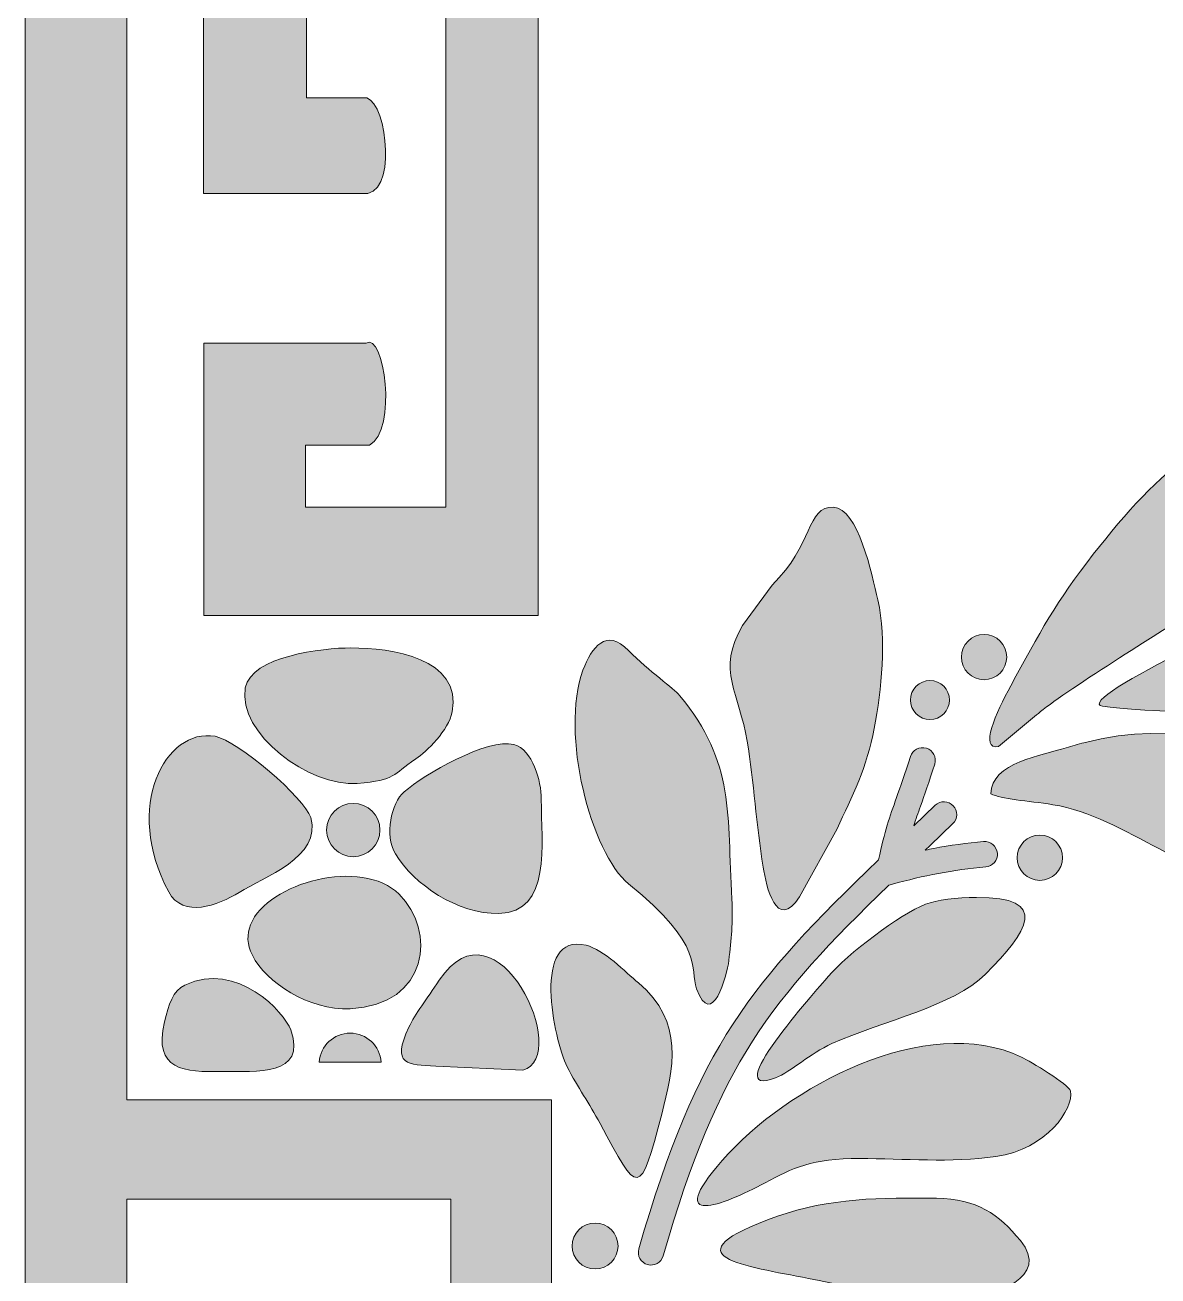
# Model space of a CAD drawing. Header units: inches. Extents: x -184 to 779, y -61 to 902.
# Drawn here: x -184 to 4.4, y 238.7 to 446.7 of the extents above; entities that cross this region are included whole.
import ezdxf

# ---------------------------------------------------------------- set-up
doc = ezdxf.new("R2010")
doc.units = ezdxf.units.IN
doc.header["$MEASUREMENT"] = 0
doc.layers.add('图层 1', color=7, linetype='Continuous')

# ---------------------------------------------------------------- blocks, each defined once
blk = doc.blocks.new('block 2')
at = {"layer": '图层 1', "true_color": 0xffffff}
h = blk.add_hatch(color=7, dxfattribs=at)
h.dxf.hatch_style = 2
edge = h.paths.add_edge_path()
edge.add_spline(control_points=[(145.19, 27.22), (145.19, 27.22), (75.01, 27.22), (75.01, 27.22), (80.39, 20.59), (79.81, 18.74), (81.5, 10.53), (81.5, 10.53), (128.64, 10.53), (128.64, 10.53), (128.64, 10.53), (128.64, -43.85), (128.64, -43.85), (128.64, -43.85), (-3.48, -43.85), (-3.48, -43.85), (-3.48, -43.85), (-3.48, -30.03), (-3.48, -30.03), (-3.48, -28.47), (-4.75, -27.2), (-6.31, -27.2), (-6.31, -27.2), (-15.21, -27.2), (-15.21, -27.2), (-16.77, -27.2), (-18.04, -28.47), (-18.04, -30.03), (-18.04, -30.03), (-18.04, -43.85), (-18.04, -43.85), (-18.04, -43.85), (-167.01, -43.85), (-167.01, -43.85), (-167.01, -43.85), (-167.01, 104.8), (-167.01, 104.8), (-167.01, 104.8), (-153.7, 104.8), (-153.7, 104.8), (-152.15, 104.8), (-150.88, 106.07), (-150.88, 107.62), (-150.88, 107.62), (-150.88, 116.54), (-150.88, 116.54), (-150.88, 118.08), (-152.15, 119.36), (-153.7, 119.36), (-153.7, 119.36), (-167.01, 119.36), (-167.01, 119.36), (-167.01, 119.36), (-167.01, 251.48), (-167.01, 251.48), (-167.01, 251.48), (-113.15, 251.48), (-113.15, 251.48), (-113.15, 251.48), (-113.15, 204.33), (-113.15, 204.33), (-104.94, 202.65), (-103.08, 203.23), (-96.46, 197.85), (-96.46, 197.85), (-96.46, 268.03), (-96.46, 268.03), (-96.46, 268.03), (-167.01, 268.03), (-167.01, 268.03), (-167.01, 268.03), (-167.01, 901.77), (-167.01, 901.77), (-167.01, 901.77), (-183.96, 901.77), (-183.96, 901.77), (-183.96, 901.77), (-183.96, -52.32), (-183.96, -52.32), (-183.96, -52.32), (-183.96, -60.8), (-183.96, -60.8), (-183.96, -60.8), (-175.49, -60.8), (-175.49, -60.8), (-175.49, -60.8), (778.94, -60.8), (778.94, -60.8), (778.94, -60.8), (778.94, -43.85), (778.94, -43.85), (778.94, -43.85), (145.19, -43.85), (145.19, -43.85), (145.19, -43.85), (145.19, 27.22), (145.19, 27.22)], knot_values=[0, 0, 0, 0, 1, 1, 1, 2, 2, 2, 3, 3, 3, 4, 4, 4, 5, 5, 5, 6, 6, 6, 7, 7, 7, 8, 8, 8, 9, 9, 9, 10, 10, 10, 11, 11, 11, 12, 12, 12, 13, 13, 13, 14, 14, 14, 15, 15, 15, 16, 16, 16, 17, 17, 17, 18, 18, 18, 19, 19, 19, 20, 20, 20, 21, 21, 21, 22, 22, 22, 23, 23, 23, 24, 24, 24, 25, 25, 25, 26, 26, 26, 27, 27, 27, 28, 28, 28, 29, 29, 29, 30, 30, 30, 31, 31, 31, 32, 32, 32, 32], degree=3, periodic=1)
h = blk.add_hatch(color=7, dxfattribs=at)
h.dxf.hatch_style = 2
edge = h.paths.add_edge_path()
edge.add_spline(control_points=[(-126.72, 376.87), (-121.96, 379.31), (-124.26, 395.88), (-127.25, 393.81), (-127.25, 393.81), (-154.26, 393.81), (-154.26, 393.81), (-154.26, 393.81), (-154.26, 348.53), (-154.26, 348.53), (-154.26, 348.53), (-98.65, 348.53), (-98.65, 348.53), (-98.65, 348.53), (-98.65, 469.29), (-98.65, 469.29), (-98.65, 469.29), (-154.27, 469.29), (-154.27, 469.29), (-154.27, 469.29), (-154.27, 418.71), (-154.27, 418.71), (-154.27, 418.71), (-126.98, 418.71), (-126.98, 418.71), (-121.82, 419.85), (-124.24, 435.64), (-127.78, 434.6), (-127.78, 434.6), (-137.18, 434.6), (-137.18, 434.6), (-137.18, 434.6), (-137.18, 454.73), (-137.18, 454.73), (-137.18, 454.73), (-114.01, 454.73), (-114.01, 454.73), (-114.01, 454.73), (-114.01, 366.54), (-114.01, 366.54), (-114.01, 366.54), (-137.32, 366.54), (-137.32, 366.54), (-137.32, 366.54), (-137.32, 376.87), (-137.32, 376.87), (-137.32, 376.87), (-126.72, 376.87), (-126.72, 376.87)], knot_values=[0, 0, 0, 0, 1, 1, 1, 2, 2, 2, 3, 3, 3, 4, 4, 4, 5, 5, 5, 6, 6, 6, 7, 7, 7, 8, 8, 8, 9, 9, 9, 10, 10, 10, 11, 11, 11, 12, 12, 12, 13, 13, 13, 14, 14, 14, 15, 15, 15, 16, 16, 16, 16], degree=3, periodic=1)
h = blk.add_hatch(color=7, dxfattribs=at)
h.dxf.hatch_style = 2
edge = h.paths.add_edge_path()
edge.add_spline(control_points=[(32.2, 362.72), (36.73, 366.26), (39.44, 369.26), (42.38, 374.87), (46.29, 382.37), (38.13, 381.82), (32.97, 381.82), (13.98, 381.82), (4.73, 372.86), (-6.36, 358.73), (-12.44, 351), (-15.36, 345.54), (-20.08, 336.86), (-22.52, 332.37), (-25.39, 326.16), (-22.12, 326.74), (-22.12, 326.74), (-15.78, 332.01), (-15.78, 332.01), (-13.24, 334.52), (4.94, 345.99), (8.51, 348.1), (17.1, 353.17), (27.43, 358.98), (32.2, 362.72)], knot_values=[0, 0, 0, 0, 1, 1, 1, 2, 2, 2, 3, 3, 3, 4, 4, 4, 5, 5, 5, 6, 6, 6, 7, 7, 7, 8, 8, 8, 8], degree=3, periodic=1)
h = blk.add_hatch(color=7, dxfattribs=at)
h.dxf.hatch_style = 2
edge = h.paths.add_edge_path()
edge.add_spline(control_points=[(-49.55, 366.55), (-54.05, 366.74), (-52.94, 360.18), (-59.75, 353.62), (-59.75, 353.62), (-64.69, 346.87), (-64.69, 346.87), (-69.09, 339.44), (-65.17, 335.52), (-63.9, 327.65), (-62.8, 320.86), (-62.4, 313.71), (-61.24, 306.73), (-60.71, 303.48), (-59.11, 295.91), (-55.19, 301.76), (-55.19, 301.76), (-48.97, 313.1), (-48.97, 313.1), (-46.49, 318.36), (-43.91, 323.48), (-42.78, 329.75), (-41.59, 336.3), (-40.66, 344.31), (-42.19, 351.18), (-43.14, 355.44), (-45.52, 366.39), (-49.55, 366.55)], knot_values=[0, 0, 0, 0, 1, 1, 1, 2, 2, 2, 3, 3, 3, 4, 4, 4, 5, 5, 5, 6, 6, 6, 7, 7, 7, 8, 8, 8, 9, 9, 9, 9], degree=3, periodic=1)
h = blk.add_hatch(color=7, dxfattribs=at)
h.dxf.hatch_style = 2
edge = h.paths.add_edge_path()
edge.add_spline(control_points=[(49.44, 355.48), (42.58, 355.54), (37.76, 355.61), (31.14, 353.14), (25.94, 351.21), (-10.2, 334.39), (-4.82, 333.48), (0.66, 332.55), (24.75, 331.82), (32.22, 331.64), (42.13, 331.4), (53.62, 332.11), (59.63, 334.76), (85.84, 346.32), (62.43, 355.34), (49.44, 355.48)], knot_values=[0, 0, 0, 0, 1, 1, 1, 2, 2, 2, 3, 3, 3, 4, 4, 4, 5, 5, 5, 5], degree=3, periodic=1)
h = blk.add_hatch(color=7, dxfattribs=at)
h.dxf.hatch_style = 2
edge = h.paths.add_edge_path()
edge.add_spline(control_points=[(-91.2, 339.44), (-95.07, 328.98), (-89.85, 309.01), (-83.61, 303.93), (-70.7, 293.43), (-73.57, 290), (-72.31, 286.5), (-69.82, 279.51), (-67.24, 288.67), (-66.95, 291.2), (-66.55, 294.75), (-66.22, 297.41), (-66.45, 301.37), (-67.3, 315.62), (-65.8, 323.91), (-75.13, 335.25), (-76.07, 336.41), (-80.22, 339.21), (-83.62, 342.73), (-87.31, 346.53), (-89.76, 343.32), (-91.2, 339.44)], knot_values=[0, 0, 0, 0, 1, 1, 1, 2, 2, 2, 3, 3, 3, 4, 4, 4, 5, 5, 5, 6, 6, 6, 7, 7, 7, 7], degree=3, periodic=1)
h = blk.add_hatch(color=7, dxfattribs=at)
h.dxf.hatch_style = 2
edge = h.paths.add_edge_path()
edge.add_spline(control_points=[(-24.52, 337.87), (-22.44, 337.87), (-20.75, 339.56), (-20.75, 341.64), (-20.75, 343.72), (-22.44, 345.41), (-24.52, 345.41), (-26.6, 345.41), (-28.29, 343.72), (-28.29, 341.64), (-28.29, 339.56), (-26.6, 337.87), (-24.52, 337.87)], knot_values=[0, 0, 0, 0, 1, 1, 1, 2, 2, 2, 3, 3, 3, 4, 4, 4, 4], degree=3, periodic=1)
h = blk.add_hatch(color=7, dxfattribs=at)
h.dxf.hatch_style = 2
edge = h.paths.add_edge_path()
edge.add_spline(control_points=[(-128.74, 320.64), (-122.08, 321.18), (-123.09, 322), (-118.97, 324.73), (-117.24, 325.87), (-113.52, 329.48), (-112.95, 332.51), (-111.25, 341.48), (-123.11, 343.16), (-129.79, 343.16), (-134.45, 343.16), (-146.39, 341.78), (-147.34, 336.53), (-148.7, 328.97), (-136.64, 320), (-128.74, 320.64)], knot_values=[0, 0, 0, 0, 1, 1, 1, 2, 2, 2, 3, 3, 3, 4, 4, 4, 5, 5, 5, 5], degree=3, periodic=1)
h = blk.add_hatch(color=7, dxfattribs=at)
h.dxf.hatch_style = 2
edge = h.paths.add_edge_path()
edge.add_spline(control_points=[(-33.52, 337.73), (-31.73, 337.73), (-30.28, 336.28), (-30.28, 334.49), (-30.28, 332.7), (-31.73, 331.25), (-33.52, 331.25), (-35.31, 331.25), (-36.76, 332.7), (-36.76, 334.49), (-36.76, 336.28), (-35.31, 337.73), (-33.52, 337.73)], knot_values=[0, 0, 0, 0, 1, 1, 1, 2, 2, 2, 3, 3, 3, 4, 4, 4, 4], degree=3, periodic=1)
h = blk.add_hatch(color=7, dxfattribs=at)
h.dxf.hatch_style = 2
edge = h.paths.add_edge_path()
edge.add_spline(control_points=[(30.69, 305.79), (40.06, 309.48), (23.34, 335.38), (-7.93, 327.4), (-8.9, 327.16), (-9.88, 326.88), (-10.88, 326.56), (-14.71, 325.36), (-23.42, 324), (-23.4, 318.92), (-21.68, 317.99), (-17.33, 317.76), (-13.07, 317.09), (-0.86, 315.14), (10.17, 303.78), (22.34, 304), (25.61, 304.07), (28.02, 304.74), (30.69, 305.79)], knot_values=[0, 0, 0, 0, 1, 1, 1, 2, 2, 2, 3, 3, 3, 4, 4, 4, 5, 5, 5, 6, 6, 6, 6], degree=3, periodic=1)
h = blk.add_hatch(color=7, dxfattribs=at)
h.dxf.hatch_style = 2
edge = h.paths.add_edge_path()
edge.add_spline(control_points=[(-148.35, 302.51), (-144.31, 305.01), (-134.57, 308.41), (-136.47, 314.94), (-137.39, 318.09), (-148.58, 327.79), (-152.37, 328.46), (-160.63, 329.92), (-167.66, 316.73), (-160.08, 302.61), (-157.68, 298.13), (-151.91, 300.32), (-148.35, 302.51)], knot_values=[0, 0, 0, 0, 1, 1, 1, 2, 2, 2, 3, 3, 3, 4, 4, 4, 4], degree=3, periodic=1)
h = blk.add_hatch(color=7, dxfattribs=at)
h.dxf.hatch_style = 2
edge = h.paths.add_edge_path()
edge.add_spline(control_points=[(-98.14, 318), (-98.14, 321.08), (-99.55, 326.21), (-102.68, 327.09), (-107.03, 328.29), (-117.68, 322.02), (-120.93, 319.24), (-123.08, 317.39), (-124.24, 311.98), (-122.39, 308.91), (-119.32, 303.84), (-112.06, 298.89), (-105.19, 299.01), (-96.41, 299.17), (-98.14, 310.66), (-98.14, 318)], knot_values=[0, 0, 0, 0, 1, 1, 1, 2, 2, 2, 3, 3, 3, 4, 4, 4, 5, 5, 5, 5], degree=3, periodic=1)
h = blk.add_hatch(color=7, dxfattribs=at)
h.dxf.hatch_style = 2
edge = h.paths.add_edge_path()
edge.add_spline(control_points=[(-80.48, 240.62), (-79.36, 240.3), (-78.2, 240.95), (-77.87, 242.06), (-68.63, 274.14), (-59.99, 284.7), (-40.33, 303.73), (-40.33, 303.73), (-39.76, 303.89), (-39.76, 303.89), (-37.2, 304.57), (-34.66, 305.18), (-32.1, 305.66), (-29.55, 306.14), (-26.95, 306.51), (-24.24, 306.74), (-23.08, 306.83), (-22.21, 307.86), (-22.31, 309.02), (-22.41, 310.19), (-23.43, 311.05), (-24.59, 310.96), (-27.4, 310.72), (-30.15, 310.33), (-32.88, 309.82), (-33.36, 309.73), (-33.83, 309.63), (-34.3, 309.54), (-34.3, 309.54), (-33.51, 310.29), (-33.51, 310.29), (-33.51, 310.29), (-29.7, 313.94), (-29.7, 313.94), (-28.87, 314.75), (-28.84, 316.09), (-29.65, 316.92), (-30.45, 317.77), (-31.79, 317.79), (-32.64, 316.99), (-32.64, 316.99), (-36.22, 313.55), (-36.22, 313.55), (-35.87, 314.64), (-35.5, 315.69), (-35.08, 316.86), (-34.44, 318.68), (-33.69, 320.79), (-32.73, 323.84), (-32.38, 324.96), (-33.01, 326.14), (-34.12, 326.48), (-35.23, 326.83), (-36.42, 326.21), (-36.77, 325.1), (-37.69, 322.16), (-38.43, 320.07), (-39.08, 318.27), (-40.22, 315.04), (-41.05, 312.69), (-42.06, 307.94), (-63.14, 287.61), (-72.18, 277.05), (-81.92, 243.22), (-82.25, 242.1), (-81.6, 240.93), (-80.48, 240.62)], knot_values=[0, 0, 0, 0, 1, 1, 1, 2, 2, 2, 3, 3, 3, 4, 4, 4, 5, 5, 5, 6, 6, 6, 7, 7, 7, 8, 8, 8, 9, 9, 9, 10, 10, 10, 11, 11, 11, 12, 12, 12, 13, 13, 13, 14, 14, 14, 15, 15, 15, 16, 16, 16, 17, 17, 17, 18, 18, 18, 19, 19, 19, 20, 20, 20, 21, 21, 21, 22, 22, 22, 22], degree=3, periodic=1)
h = blk.add_hatch(color=7, dxfattribs=at)
h.dxf.hatch_style = 2
edge = h.paths.add_edge_path()
edge.add_spline(control_points=[(-129.39, 308.44), (-126.94, 308.44), (-124.96, 310.43), (-124.96, 312.88), (-124.96, 315.33), (-126.94, 317.31), (-129.39, 317.31), (-131.84, 317.31), (-133.83, 315.33), (-133.83, 312.88), (-133.83, 310.43), (-131.84, 308.44), (-129.39, 308.44)], knot_values=[0, 0, 0, 0, 1, 1, 1, 2, 2, 2, 3, 3, 3, 4, 4, 4, 4], degree=3, periodic=1)
h = blk.add_hatch(color=7, dxfattribs=at)
h.dxf.hatch_style = 2
edge = h.paths.add_edge_path()
edge.add_spline(control_points=[(-15.25, 304.5), (-13.17, 304.5), (-11.48, 306.2), (-11.48, 308.27), (-11.48, 310.36), (-13.17, 312.05), (-15.25, 312.05), (-17.33, 312.05), (-19.02, 310.36), (-19.02, 308.27), (-19.02, 306.2), (-17.33, 304.5), (-15.25, 304.5)], knot_values=[0, 0, 0, 0, 1, 1, 1, 2, 2, 2, 3, 3, 3, 4, 4, 4, 4], degree=3, periodic=1)
h = blk.add_hatch(color=7, dxfattribs=at)
h.dxf.hatch_style = 2
edge = h.paths.add_edge_path()
edge.add_spline(control_points=[(-121.75, 302.21), (-127.95, 308.33), (-143.65, 304.19), (-146.46, 297.14), (-147.1, 295.57), (-147.08, 293.84), (-146.17, 292.05), (-143.87, 287.55), (-136.83, 282.85), (-129.91, 283.17), (-116.75, 283.78), (-115.66, 296.18), (-121.75, 302.21)], knot_values=[0, 0, 0, 0, 1, 1, 1, 2, 2, 2, 3, 3, 3, 4, 4, 4, 4], degree=3, periodic=1)
h = blk.add_hatch(color=7, dxfattribs=at)
h.dxf.hatch_style = 2
edge = h.paths.add_edge_path()
edge.add_spline(control_points=[(-115.69, 273.63), (-115.69, 273.63), (-101.21, 272.94), (-101.21, 272.94), (-92.95, 275.15), (-105.53, 302.36), (-115.1, 287.9), (-117.2, 284.72), (-119.09, 282.38), (-120.16, 280.08), (-123.1, 273.76), (-120.37, 273.85), (-115.69, 273.63)], knot_values=[0, 0, 0, 0, 1, 1, 1, 2, 2, 2, 3, 3, 3, 4, 4, 4, 4], degree=3, periodic=1)
h = blk.add_hatch(color=7, dxfattribs=at)
h.dxf.hatch_style = 2
edge = h.paths.add_edge_path()
edge.add_spline(control_points=[(-34.27, 300.53), (-38.51, 298.9), (-47.28, 292.24), (-50.45, 288.51), (-52.57, 286.03), (-68.77, 268.02), (-59.22, 271.66), (-56.54, 272.69), (-53.47, 275.73), (-49.84, 277.36), (-41.26, 281.21), (-29.67, 283.52), (-24.27, 288.93), (-17.26, 295.95), (-13.42, 301.78), (-25.78, 301.68), (-29.08, 301.65), (-32.42, 301.24), (-34.27, 300.53)], knot_values=[0, 0, 0, 0, 1, 1, 1, 2, 2, 2, 3, 3, 3, 4, 4, 4, 5, 5, 5, 6, 6, 6, 6], degree=3, periodic=1)
h = blk.add_hatch(color=7, dxfattribs=at)
h.dxf.hatch_style = 2
edge = h.paths.add_edge_path()
edge.add_spline(control_points=[(-88.37, 264.08), (-82.01, 252.09), (-81.72, 251.63), (-78.11, 265.65), (-76.18, 273.16), (-74.28, 280.96), (-82, 287.47), (-84.12, 289.26), (-87.71, 292.99), (-90.69, 293.72), (-99.81, 295.94), (-96.09, 278.02), (-93.82, 273.53), (-92.04, 270), (-90.15, 267.44), (-88.37, 264.08)], knot_values=[0, 0, 0, 0, 1, 1, 1, 2, 2, 2, 3, 3, 3, 4, 4, 4, 5, 5, 5, 5], degree=3, periodic=1)
h = blk.add_hatch(color=7, dxfattribs=at)
h.dxf.hatch_style = 2
edge = h.paths.add_edge_path()
edge.add_spline(control_points=[(-157.37, 287.11), (-159.38, 286.16), (-160.11, 283.9), (-160.78, 280.96), (-162.65, 272.87), (-157.58, 272.62), (-151.07, 272.73), (-145.61, 272.81), (-137.04, 271.89), (-139.78, 279.63), (-140.8, 282.55), (-148.71, 291.17), (-157.37, 287.11)], knot_values=[0, 0, 0, 0, 1, 1, 1, 2, 2, 2, 3, 3, 3, 4, 4, 4, 4], degree=3, periodic=1)
h = blk.add_hatch(color=7, dxfattribs=at)
h.dxf.hatch_style = 2
edge = h.paths.add_edge_path()
edge.add_spline(control_points=[(-10.16, 269.47), (-10.38, 270.6), (-16.9, 274.45), (-18.3, 275.12), (-34.16, 282.65), (-57.32, 270.21), (-68.06, 257.93), (-77.82, 246.74), (-68.09, 250.33), (-60.91, 254.23), (-56.41, 256.67), (-53.09, 258.26), (-45.22, 258.26), (-37.85, 258.26), (-30.07, 257.5), (-22.55, 258.59), (-14.06, 259.81), (-9.59, 266.53), (-10.16, 269.47)], knot_values=[0, 0, 0, 0, 1, 1, 1, 2, 2, 2, 3, 3, 3, 4, 4, 4, 5, 5, 5, 6, 6, 6, 6], degree=3, periodic=1)
h = blk.add_hatch(color=7, dxfattribs=at)
h.dxf.hatch_style = 2
edge = h.paths.add_edge_path()
edge.add_spline(control_points=[(-135.04, 274.29), (-135.04, 274.29), (-124.78, 274.29), (-124.78, 274.29), (-124.95, 276.98), (-127.18, 279.11), (-129.91, 279.11), (-132.64, 279.11), (-134.87, 276.98), (-135.04, 274.29)], knot_values=[0, 0, 0, 0, 1, 1, 1, 2, 2, 2, 3, 3, 3, 3], degree=3, periodic=1)
h = blk.add_hatch(color=7, dxfattribs=at)
h.dxf.hatch_style = 2
edge = h.paths.add_edge_path()
edge.add_spline(control_points=[(-116.32, 110.07), (-109.06, 112.83), (-101.67, 115.41), (-94.29, 118.01), (-57.3, 131.06), (-29.37, 147.1), (2.35, 170.9), (18.43, 182.96), (39.88, 198.18), (56.65, 212.25), (62.06, 216.79), (67.13, 221.37), (72.68, 225.79), (75.76, 227.89), (91.13, 242.1), (94.1, 245.33), (96.61, 248.07), (102.48, 250.01), (100.82, 255.7), (97.23, 256.23), (96.31, 253.38), (93.55, 251.21), (86.02, 244.26), (79.64, 238.28), (72.46, 232.24), (67.07, 227.7), (60.99, 223.01), (55.58, 218.44), (45.68, 210.09), (34.91, 202.67), (24.52, 194.8), (16.9, 189.04), (9.35, 183.19), (1.27, 178.09), (-12.87, 169.18), (-26.81, 160.9), (-41.34, 152.95), (-50.06, 148.18), (-59.15, 144.11), (-68.43, 140.47), (-84.88, 134.02), (-101.94, 128.9), (-118.6, 123.53), (-122.15, 122.32), (-124.7, 122.5), (-125.83, 119.05), (-126.47, 117.05), (-126.87, 111.29), (-125.83, 109.97), (-124, 107.64), (-118.65, 109.18), (-116.32, 110.07)], knot_values=[0, 0, 0, 0, 1, 1, 1, 2, 2, 2, 3, 3, 3, 4, 4, 4, 5, 5, 5, 6, 6, 6, 7, 7, 7, 8, 8, 8, 9, 9, 9, 10, 10, 10, 11, 11, 11, 12, 12, 12, 13, 13, 13, 14, 14, 14, 15, 15, 15, 16, 16, 16, 17, 17, 17, 17], degree=3, periodic=1)
h = blk.add_hatch(color=7, dxfattribs=at)
h.dxf.hatch_style = 2
edge = h.paths.add_edge_path()
edge.add_spline(control_points=[(-32.45, 251.65), (-41.36, 251.81), (-50.44, 251.67), (-58.86, 248.66), (-77.85, 241.91), (-64.1, 240.41), (-53.73, 238.32), (-44.36, 236.44), (-32.31, 233.97), (-27.94, 234.71), (-22.82, 235.58), (-13.39, 238.42), (-18.49, 244.62), (-22.12, 249.03), (-25.6, 251.53), (-32.45, 251.65)], knot_values=[0, 0, 0, 0, 1, 1, 1, 2, 2, 2, 3, 3, 3, 4, 4, 4, 5, 5, 5, 5], degree=3, periodic=1)
h = blk.add_hatch(color=7, dxfattribs=at)
h.dxf.hatch_style = 2
edge = h.paths.add_edge_path()
edge.add_spline(control_points=[(-89.18, 239.89), (-87.08, 239.89), (-85.37, 241.6), (-85.37, 243.71), (-85.37, 245.82), (-87.08, 247.53), (-89.18, 247.53), (-91.3, 247.53), (-93.01, 245.82), (-93.01, 243.71), (-93.01, 241.6), (-91.3, 239.89), (-89.18, 239.89)], knot_values=[0, 0, 0, 0, 1, 1, 1, 2, 2, 2, 3, 3, 3, 4, 4, 4, 4], degree=3, periodic=1)
at = {"layer": '图层 1', "lineweight": 0}
for points, knots in [([(145.19, 27.22), (145.19, 27.22), (75.01, 27.22), (75.01, 27.22), (80.39, 20.59), (79.81, 18.74), (81.5, 10.53), (81.5, 10.53), (128.64, 10.53), (128.64, 10.53), (128.64, 10.53), (128.64, -43.85), (128.64, -43.85), (128.64, -43.85), (-3.48, -43.85), (-3.48, -43.85), (-3.48, -43.85), (-3.48, -30.03), (-3.48, -30.03), (-3.48, -28.47), (-4.75, -27.2), (-6.31, -27.2), (-6.31, -27.2), (-15.21, -27.2), (-15.21, -27.2), (-16.77, -27.2), (-18.04, -28.47), (-18.04, -30.03), (-18.04, -30.03), (-18.04, -43.85), (-18.04, -43.85), (-18.04, -43.85), (-167.01, -43.85), (-167.01, -43.85), (-167.01, -43.85), (-167.01, 104.8), (-167.01, 104.8), (-167.01, 104.8), (-153.7, 104.8), (-153.7, 104.8), (-152.15, 104.8), (-150.88, 106.07), (-150.88, 107.62), (-150.88, 107.62), (-150.88, 116.54), (-150.88, 116.54), (-150.88, 118.08), (-152.15, 119.36), (-153.7, 119.36), (-153.7, 119.36), (-167.01, 119.36), (-167.01, 119.36), (-167.01, 119.36), (-167.01, 251.48), (-167.01, 251.48), (-167.01, 251.48), (-113.15, 251.48), (-113.15, 251.48), (-113.15, 251.48), (-113.15, 204.33), (-113.15, 204.33), (-104.94, 202.65), (-103.08, 203.23), (-96.46, 197.85), (-96.46, 197.85), (-96.46, 268.03), (-96.46, 268.03), (-96.46, 268.03), (-167.01, 268.03), (-167.01, 268.03), (-167.01, 268.03), (-167.01, 901.77), (-167.01, 901.77), (-167.01, 901.77), (-183.96, 901.77), (-183.96, 901.77), (-183.96, 901.77), (-183.96, -52.32), (-183.96, -52.32), (-183.96, -52.32), (-183.96, -60.8), (-183.96, -60.8), (-183.96, -60.8), (-175.49, -60.8), (-175.49, -60.8), (-175.49, -60.8), (778.94, -60.8), (778.94, -60.8), (778.94, -60.8), (778.94, -43.85), (778.94, -43.85), (778.94, -43.85), (145.19, -43.85), (145.19, -43.85), (145.19, -43.85), (145.19, 27.22), (145.19, 27.22)], [0, 0, 0, 0, 1, 1, 1, 2, 2, 2, 3, 3, 3, 4, 4, 4, 5, 5, 5, 6, 6, 6, 7, 7, 7, 8, 8, 8, 9, 9, 9, 10, 10, 10, 11, 11, 11, 12, 12, 12, 13, 13, 13, 14, 14, 14, 15, 15, 15, 16, 16, 16, 17, 17, 17, 18, 18, 18, 19, 19, 19, 20, 20, 20, 21, 21, 21, 22, 22, 22, 23, 23, 23, 24, 24, 24, 25, 25, 25, 26, 26, 26, 27, 27, 27, 28, 28, 28, 29, 29, 29, 30, 30, 30, 31, 31, 31, 32, 32, 32, 32]), ([(-126.72, 376.87), (-121.96, 379.31), (-124.26, 395.88), (-127.25, 393.81), (-127.25, 393.81), (-154.26, 393.81), (-154.26, 393.81), (-154.26, 393.81), (-154.26, 348.53), (-154.26, 348.53), (-154.26, 348.53), (-98.65, 348.53), (-98.65, 348.53), (-98.65, 348.53), (-98.65, 469.29), (-98.65, 469.29), (-98.65, 469.29), (-154.27, 469.29), (-154.27, 469.29), (-154.27, 469.29), (-154.27, 418.71), (-154.27, 418.71), (-154.27, 418.71), (-126.98, 418.71), (-126.98, 418.71), (-121.82, 419.85), (-124.24, 435.64), (-127.78, 434.6), (-127.78, 434.6), (-137.18, 434.6), (-137.18, 434.6), (-137.18, 434.6), (-137.18, 454.73), (-137.18, 454.73), (-137.18, 454.73), (-114.01, 454.73), (-114.01, 454.73), (-114.01, 454.73), (-114.01, 366.54), (-114.01, 366.54), (-114.01, 366.54), (-137.32, 366.54), (-137.32, 366.54), (-137.32, 366.54), (-137.32, 376.87), (-137.32, 376.87), (-137.32, 376.87), (-126.72, 376.87), (-126.72, 376.87)], [0, 0, 0, 0, 1, 1, 1, 2, 2, 2, 3, 3, 3, 4, 4, 4, 5, 5, 5, 6, 6, 6, 7, 7, 7, 8, 8, 8, 9, 9, 9, 10, 10, 10, 11, 11, 11, 12, 12, 12, 13, 13, 13, 14, 14, 14, 15, 15, 15, 16, 16, 16, 16]), ([(32.2, 362.72), (36.73, 366.26), (39.44, 369.26), (42.38, 374.87), (46.29, 382.37), (38.13, 381.82), (32.97, 381.82), (13.98, 381.82), (4.73, 372.86), (-6.36, 358.73), (-12.44, 351), (-15.36, 345.54), (-20.08, 336.86), (-22.52, 332.37), (-25.39, 326.16), (-22.12, 326.74), (-22.12, 326.74), (-15.78, 332.01), (-15.78, 332.01), (-13.24, 334.52), (4.94, 345.99), (8.51, 348.1), (17.1, 353.17), (27.43, 358.98), (32.2, 362.72)], [0, 0, 0, 0, 1, 1, 1, 2, 2, 2, 3, 3, 3, 4, 4, 4, 5, 5, 5, 6, 6, 6, 7, 7, 7, 8, 8, 8, 8]), ([(-49.55, 366.55), (-54.05, 366.74), (-52.94, 360.18), (-59.75, 353.62), (-59.75, 353.62), (-64.69, 346.87), (-64.69, 346.87), (-69.09, 339.44), (-65.17, 335.52), (-63.9, 327.65), (-62.8, 320.86), (-62.4, 313.71), (-61.24, 306.73), (-60.71, 303.48), (-59.11, 295.91), (-55.19, 301.76), (-55.19, 301.76), (-48.97, 313.1), (-48.97, 313.1), (-46.49, 318.36), (-43.91, 323.48), (-42.78, 329.75), (-41.59, 336.3), (-40.66, 344.31), (-42.19, 351.18), (-43.14, 355.44), (-45.52, 366.39), (-49.55, 366.55)], [0, 0, 0, 0, 1, 1, 1, 2, 2, 2, 3, 3, 3, 4, 4, 4, 5, 5, 5, 6, 6, 6, 7, 7, 7, 8, 8, 8, 9, 9, 9, 9]), ([(49.44, 355.48), (42.58, 355.54), (37.76, 355.61), (31.14, 353.14), (25.94, 351.21), (-10.2, 334.39), (-4.82, 333.48), (0.66, 332.55), (24.75, 331.82), (32.22, 331.64), (42.13, 331.4), (53.62, 332.11), (59.63, 334.76), (85.84, 346.32), (62.43, 355.34), (49.44, 355.48)], [0, 0, 0, 0, 1, 1, 1, 2, 2, 2, 3, 3, 3, 4, 4, 4, 5, 5, 5, 5]), ([(-91.2, 339.44), (-95.07, 328.98), (-89.85, 309.01), (-83.61, 303.93), (-70.7, 293.43), (-73.57, 290), (-72.31, 286.5), (-69.82, 279.51), (-67.24, 288.67), (-66.95, 291.2), (-66.55, 294.75), (-66.22, 297.41), (-66.45, 301.37), (-67.3, 315.62), (-65.8, 323.91), (-75.13, 335.25), (-76.07, 336.41), (-80.22, 339.21), (-83.62, 342.73), (-87.31, 346.53), (-89.76, 343.32), (-91.2, 339.44)], [0, 0, 0, 0, 1, 1, 1, 2, 2, 2, 3, 3, 3, 4, 4, 4, 5, 5, 5, 6, 6, 6, 7, 7, 7, 7]), ([(-24.52, 337.87), (-22.44, 337.87), (-20.75, 339.56), (-20.75, 341.64), (-20.75, 343.72), (-22.44, 345.41), (-24.52, 345.41), (-26.6, 345.41), (-28.29, 343.72), (-28.29, 341.64), (-28.29, 339.56), (-26.6, 337.87), (-24.52, 337.87)], [0, 0, 0, 0, 1, 1, 1, 2, 2, 2, 3, 3, 3, 4, 4, 4, 4]), ([(-128.74, 320.64), (-122.08, 321.18), (-123.09, 322), (-118.97, 324.73), (-117.24, 325.87), (-113.52, 329.48), (-112.95, 332.51), (-111.25, 341.48), (-123.11, 343.16), (-129.79, 343.16), (-134.45, 343.16), (-146.39, 341.78), (-147.34, 336.53), (-148.7, 328.97), (-136.64, 320), (-128.74, 320.64)], [0, 0, 0, 0, 1, 1, 1, 2, 2, 2, 3, 3, 3, 4, 4, 4, 5, 5, 5, 5]), ([(-33.52, 337.73), (-31.73, 337.73), (-30.28, 336.28), (-30.28, 334.49), (-30.28, 332.7), (-31.73, 331.25), (-33.52, 331.25), (-35.31, 331.25), (-36.76, 332.7), (-36.76, 334.49), (-36.76, 336.28), (-35.31, 337.73), (-33.52, 337.73)], [0, 0, 0, 0, 1, 1, 1, 2, 2, 2, 3, 3, 3, 4, 4, 4, 4]), ([(30.69, 305.79), (40.06, 309.48), (23.34, 335.38), (-7.93, 327.4), (-8.9, 327.16), (-9.88, 326.88), (-10.88, 326.56), (-14.71, 325.36), (-23.42, 324), (-23.4, 318.92), (-21.68, 317.99), (-17.33, 317.76), (-13.07, 317.09), (-0.86, 315.14), (10.17, 303.78), (22.34, 304), (25.61, 304.07), (28.02, 304.74), (30.69, 305.79)], [0, 0, 0, 0, 1, 1, 1, 2, 2, 2, 3, 3, 3, 4, 4, 4, 5, 5, 5, 6, 6, 6, 6]), ([(-148.35, 302.51), (-144.31, 305.01), (-134.57, 308.41), (-136.47, 314.94), (-137.39, 318.09), (-148.58, 327.79), (-152.37, 328.46), (-160.63, 329.92), (-167.66, 316.73), (-160.08, 302.61), (-157.68, 298.13), (-151.91, 300.32), (-148.35, 302.51)], [0, 0, 0, 0, 1, 1, 1, 2, 2, 2, 3, 3, 3, 4, 4, 4, 4]), ([(-98.14, 318), (-98.14, 321.08), (-99.55, 326.21), (-102.68, 327.09), (-107.03, 328.29), (-117.68, 322.02), (-120.93, 319.24), (-123.08, 317.39), (-124.24, 311.98), (-122.39, 308.91), (-119.32, 303.84), (-112.06, 298.89), (-105.19, 299.01), (-96.41, 299.17), (-98.14, 310.66), (-98.14, 318)], [0, 0, 0, 0, 1, 1, 1, 2, 2, 2, 3, 3, 3, 4, 4, 4, 5, 5, 5, 5]), ([(-80.48, 240.62), (-79.36, 240.3), (-78.2, 240.95), (-77.87, 242.06), (-68.63, 274.14), (-59.99, 284.7), (-40.33, 303.73), (-40.33, 303.73), (-39.76, 303.89), (-39.76, 303.89), (-37.2, 304.57), (-34.66, 305.18), (-32.1, 305.66), (-29.55, 306.14), (-26.95, 306.51), (-24.24, 306.74), (-23.08, 306.83), (-22.21, 307.86), (-22.31, 309.02), (-22.41, 310.19), (-23.43, 311.05), (-24.59, 310.96), (-27.4, 310.72), (-30.15, 310.33), (-32.88, 309.82), (-33.36, 309.73), (-33.83, 309.63), (-34.3, 309.54), (-34.3, 309.54), (-33.51, 310.29), (-33.51, 310.29), (-33.51, 310.29), (-29.7, 313.94), (-29.7, 313.94), (-28.87, 314.75), (-28.84, 316.09), (-29.65, 316.92), (-30.45, 317.77), (-31.79, 317.79), (-32.64, 316.99), (-32.64, 316.99), (-36.22, 313.55), (-36.22, 313.55), (-35.87, 314.64), (-35.5, 315.69), (-35.08, 316.86), (-34.44, 318.68), (-33.69, 320.79), (-32.73, 323.84), (-32.38, 324.96), (-33.01, 326.14), (-34.12, 326.48), (-35.23, 326.83), (-36.42, 326.21), (-36.77, 325.1), (-37.69, 322.16), (-38.43, 320.07), (-39.08, 318.27), (-40.22, 315.04), (-41.05, 312.69), (-42.06, 307.94), (-63.14, 287.61), (-72.18, 277.05), (-81.92, 243.22), (-82.25, 242.1), (-81.6, 240.93), (-80.48, 240.62)], [0, 0, 0, 0, 1, 1, 1, 2, 2, 2, 3, 3, 3, 4, 4, 4, 5, 5, 5, 6, 6, 6, 7, 7, 7, 8, 8, 8, 9, 9, 9, 10, 10, 10, 11, 11, 11, 12, 12, 12, 13, 13, 13, 14, 14, 14, 15, 15, 15, 16, 16, 16, 17, 17, 17, 18, 18, 18, 19, 19, 19, 20, 20, 20, 21, 21, 21, 22, 22, 22, 22]), ([(-129.39, 308.44), (-126.94, 308.44), (-124.96, 310.43), (-124.96, 312.88), (-124.96, 315.33), (-126.94, 317.31), (-129.39, 317.31), (-131.84, 317.31), (-133.83, 315.33), (-133.83, 312.88), (-133.83, 310.43), (-131.84, 308.44), (-129.39, 308.44)], [0, 0, 0, 0, 1, 1, 1, 2, 2, 2, 3, 3, 3, 4, 4, 4, 4]), ([(-15.25, 304.5), (-13.17, 304.5), (-11.48, 306.2), (-11.48, 308.27), (-11.48, 310.36), (-13.17, 312.05), (-15.25, 312.05), (-17.33, 312.05), (-19.02, 310.36), (-19.02, 308.27), (-19.02, 306.2), (-17.33, 304.5), (-15.25, 304.5)], [0, 0, 0, 0, 1, 1, 1, 2, 2, 2, 3, 3, 3, 4, 4, 4, 4]), ([(-121.75, 302.21), (-127.95, 308.33), (-143.65, 304.19), (-146.46, 297.14), (-147.1, 295.57), (-147.08, 293.84), (-146.17, 292.05), (-143.87, 287.55), (-136.83, 282.85), (-129.91, 283.17), (-116.75, 283.78), (-115.66, 296.18), (-121.75, 302.21)], [0, 0, 0, 0, 1, 1, 1, 2, 2, 2, 3, 3, 3, 4, 4, 4, 4]), ([(-115.69, 273.63), (-115.69, 273.63), (-101.21, 272.94), (-101.21, 272.94), (-92.95, 275.15), (-105.53, 302.36), (-115.1, 287.9), (-117.2, 284.72), (-119.09, 282.38), (-120.16, 280.08), (-123.1, 273.76), (-120.37, 273.85), (-115.69, 273.63)], [0, 0, 0, 0, 1, 1, 1, 2, 2, 2, 3, 3, 3, 4, 4, 4, 4]), ([(-34.27, 300.53), (-38.51, 298.9), (-47.28, 292.24), (-50.45, 288.51), (-52.57, 286.03), (-68.77, 268.02), (-59.22, 271.66), (-56.54, 272.69), (-53.47, 275.73), (-49.84, 277.36), (-41.26, 281.21), (-29.67, 283.52), (-24.27, 288.93), (-17.26, 295.95), (-13.42, 301.78), (-25.78, 301.68), (-29.08, 301.65), (-32.42, 301.24), (-34.27, 300.53)], [0, 0, 0, 0, 1, 1, 1, 2, 2, 2, 3, 3, 3, 4, 4, 4, 5, 5, 5, 6, 6, 6, 6]), ([(-88.37, 264.08), (-82.01, 252.09), (-81.72, 251.63), (-78.11, 265.65), (-76.18, 273.16), (-74.28, 280.96), (-82, 287.47), (-84.12, 289.26), (-87.71, 292.99), (-90.69, 293.72), (-99.81, 295.94), (-96.09, 278.02), (-93.82, 273.53), (-92.04, 270), (-90.15, 267.44), (-88.37, 264.08)], [0, 0, 0, 0, 1, 1, 1, 2, 2, 2, 3, 3, 3, 4, 4, 4, 5, 5, 5, 5]), ([(-157.37, 287.11), (-159.38, 286.16), (-160.11, 283.9), (-160.78, 280.96), (-162.65, 272.87), (-157.58, 272.62), (-151.07, 272.73), (-145.61, 272.81), (-137.04, 271.89), (-139.78, 279.63), (-140.8, 282.55), (-148.71, 291.17), (-157.37, 287.11)], [0, 0, 0, 0, 1, 1, 1, 2, 2, 2, 3, 3, 3, 4, 4, 4, 4]), ([(-10.16, 269.47), (-10.38, 270.6), (-16.9, 274.45), (-18.3, 275.12), (-34.16, 282.65), (-57.32, 270.21), (-68.06, 257.93), (-77.82, 246.74), (-68.09, 250.33), (-60.91, 254.23), (-56.41, 256.67), (-53.09, 258.26), (-45.22, 258.26), (-37.85, 258.26), (-30.07, 257.5), (-22.55, 258.59), (-14.06, 259.81), (-9.59, 266.53), (-10.16, 269.47)], [0, 0, 0, 0, 1, 1, 1, 2, 2, 2, 3, 3, 3, 4, 4, 4, 5, 5, 5, 6, 6, 6, 6]), ([(-135.04, 274.29), (-135.04, 274.29), (-124.78, 274.29), (-124.78, 274.29), (-124.95, 276.98), (-127.18, 279.11), (-129.91, 279.11), (-132.64, 279.11), (-134.87, 276.98), (-135.04, 274.29)], [0, 0, 0, 0, 1, 1, 1, 2, 2, 2, 3, 3, 3, 3]), ([(-116.32, 110.07), (-109.06, 112.83), (-101.67, 115.41), (-94.29, 118.01), (-57.3, 131.06), (-29.37, 147.1), (2.35, 170.9), (18.43, 182.96), (39.88, 198.18), (56.65, 212.25), (62.06, 216.79), (67.13, 221.37), (72.68, 225.79), (75.76, 227.89), (91.13, 242.1), (94.1, 245.33), (96.61, 248.07), (102.48, 250.01), (100.82, 255.7), (97.23, 256.23), (96.31, 253.38), (93.55, 251.21), (86.02, 244.26), (79.64, 238.28), (72.46, 232.24), (67.07, 227.7), (60.99, 223.01), (55.58, 218.44), (45.68, 210.09), (34.91, 202.67), (24.52, 194.8), (16.9, 189.04), (9.35, 183.19), (1.27, 178.09), (-12.87, 169.18), (-26.81, 160.9), (-41.34, 152.95), (-50.06, 148.18), (-59.15, 144.11), (-68.43, 140.47), (-84.88, 134.02), (-101.94, 128.9), (-118.6, 123.53), (-122.15, 122.32), (-124.7, 122.5), (-125.83, 119.05), (-126.47, 117.05), (-126.87, 111.29), (-125.83, 109.97), (-124, 107.64), (-118.65, 109.18), (-116.32, 110.07)], [0, 0, 0, 0, 1, 1, 1, 2, 2, 2, 3, 3, 3, 4, 4, 4, 5, 5, 5, 6, 6, 6, 7, 7, 7, 8, 8, 8, 9, 9, 9, 10, 10, 10, 11, 11, 11, 12, 12, 12, 13, 13, 13, 14, 14, 14, 15, 15, 15, 16, 16, 16, 17, 17, 17, 17]), ([(-32.45, 251.65), (-41.36, 251.81), (-50.44, 251.67), (-58.86, 248.66), (-77.85, 241.91), (-64.1, 240.41), (-53.73, 238.32), (-44.36, 236.44), (-32.31, 233.97), (-27.94, 234.71), (-22.82, 235.58), (-13.39, 238.42), (-18.49, 244.62), (-22.12, 249.03), (-25.6, 251.53), (-32.45, 251.65)], [0, 0, 0, 0, 1, 1, 1, 2, 2, 2, 3, 3, 3, 4, 4, 4, 5, 5, 5, 5]), ([(-89.18, 239.89), (-87.08, 239.89), (-85.37, 241.6), (-85.37, 243.71), (-85.37, 245.82), (-87.08, 247.53), (-89.18, 247.53), (-91.3, 247.53), (-93.01, 245.82), (-93.01, 243.71), (-93.01, 241.6), (-91.3, 239.89), (-89.18, 239.89)], [0, 0, 0, 0, 1, 1, 1, 2, 2, 2, 3, 3, 3, 4, 4, 4, 4])]:
    blk.add_open_spline(points, degree=3, knots=knots, dxfattribs=at)

msp = doc.modelspace()

# ---------------------------------------------------------------- block references
at = {"layer": '图层 1'}
msp.add_blockref('block 2', (0, 0), dxfattribs=at)

doc.saveas('drawing.dxf')
